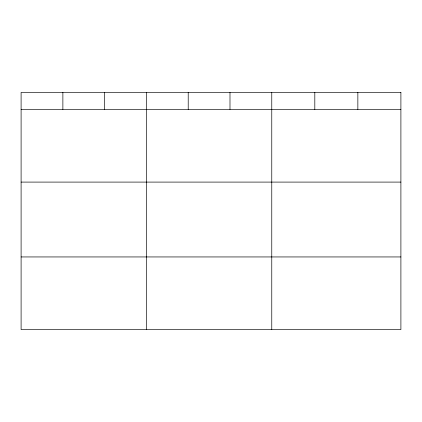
<?xml version="1.0" encoding="UTF-8"?>
<svg xmlns="http://www.w3.org/2000/svg" width="422" height="422" viewBox="0 0 422 422"><rect width="100%" height="100%" fill="white"/><g stroke="black" fill="none" stroke-linecap="round" stroke-linejoin="round"><path stroke-width="0.63" d="M21.1 109.446L400.9 109.446M21.1 182.093L400.9 182.093M21.1 256.945L400.9 256.945M357.856 92.407L357.856 109.446M314.812 92.407L314.812 109.446M271.768 92.407L271.768 329.593M229.99 92.407L229.99 109.446M188.212 92.407L188.212 109.446M146.434 92.407L146.434 329.593M104.656 92.407L104.656 109.446M62.878 92.407L62.878 109.446M400.9 92.407L21.1 92.407L21.1 329.593L400.9 329.593L400.9 92.407"/></g></svg>
